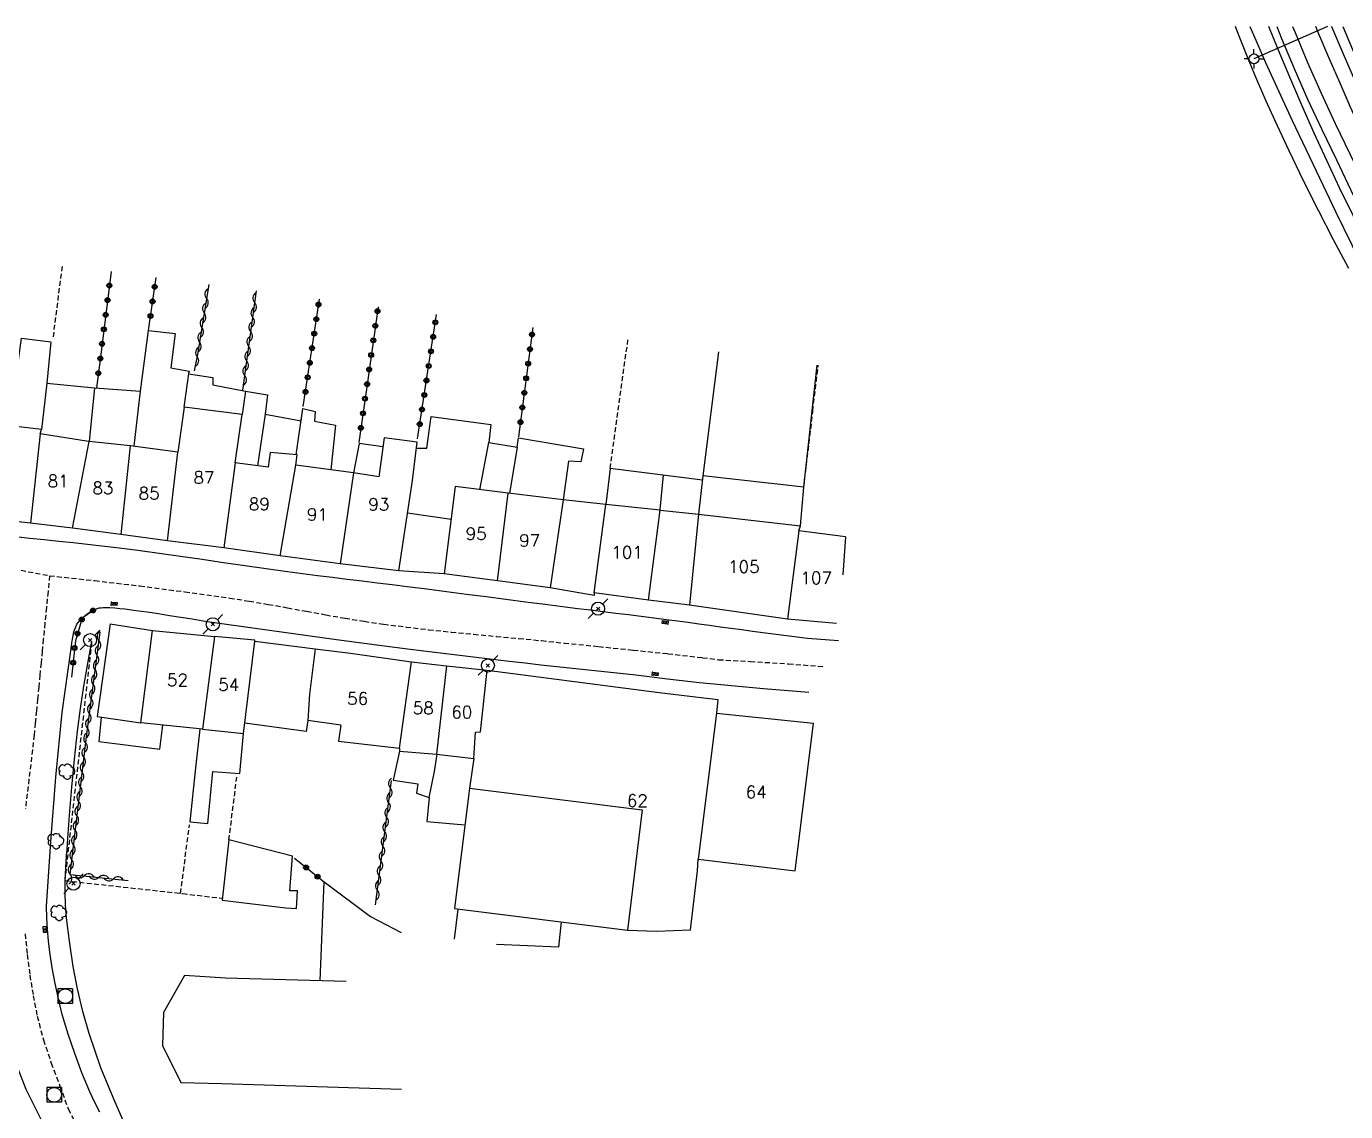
# Model space of a CAD drawing. Header units: millimetres. Extents: x 146997 to 148001, y 141998 to 143001.
# Drawn here: x 147506.7 to 147641.2, y 142889.4 to 143000 of the extents above; entities that cross this region are included whole.
import ezdxf
from ezdxf.enums import TextEntityAlignment as Align

# ---------------------------------------------------------------- set-up
doc = ezdxf.new("R2010")
doc.units = ezdxf.units.MM
doc.linetypes.add('DASHED', pattern=[0.75, 0.5, -0.25])
doc.layers.get('0').update_dxf_attribs({"linetype": 'CONTINUOUS'})
for name, color, linetype in [('W0001', 6, 'DASHED'), ('W0008', 7, 'CONTINUOUS'), ('W0014', 7, 'CONTINUOUS'), ('W0101', 7, 'CONTINUOUS'), ('W0104', 1, 'CONTINUOUS'), ('W0112', 1, 'DASHED'), ('W0211', 2, 'CONTINUOUS'), ('W0214', 2, 'CONTINUOUS'), ('W0300', 7, 'CONTINUOUS'), ('W0310', 3, 'CONTINUOUS'), ('W0323', 7, 'CONTINUOUS'), ('W0401', 7, 'CONTINUOUS'), ('W0420', 7, 'CONTINUOUS'), ('W0473', 7, 'CONTINUOUS'), ('W0610', 7, 'CONTINUOUS'), ('W0611', 7, 'CONTINUOUS'), ('W0700', 7, 'CONTINUOUS'), ('W0991', 7, 'CONTINUOUS'), ('W1102', 7, 'CONTINUOUS')]:
    doc.layers.add(name, color=color, linetype=linetype)
doc.styles.get("Standard").update_dxf_attribs({"font": 'romans.shx', "width": 0.85})

# ---------------------------------------------------------------- blocks, each defined once
blk = doc.blocks.new('T610')
for p, q in [((-0.500001, 0), (-1.000002, 0)), ((0, 0.500001), (0, 1.000002)), ((0.500001, 0), (1.000002, 0)), ((0, -0.500001), (0, -1.000002))]:
    blk.add_line(p, q)
blk.add_ellipse((0, 0), major_axis=(-0.353554, 0.353554), ratio=1, start_param=3.926990817, end_param=10.2101761242)
blk = doc.blocks.new('T473')
for p, q in [((-0.166667, 0.166667), (0.166667, -0.166667)), ((-0.166667, -0.166667), (0.166667, 0.166667)), ((0.500001, 0.500001), (1.000002, 1.000002)), ((-1.000002, -1.000002), (-0.500001, -0.500001))]:
    blk.add_line(p, q)
blk.add_ellipse((0, 0), major_axis=(0.471405, 0.471405), ratio=1, start_param=5.4977871438, end_param=11.780972451)
blk = doc.blocks.new('T401')
for p, q in [((-0.3, 0.3), (0, 0.3)), ((-0.3, -0.25), (-0.3, 0.3)), ((-0.3, 0.15), (0, 0.15)), ((-0.3, 0), (0, 0)), ((0, 0.3), (0, -0.25)), ((-0.3, -0.15), (0, -0.15)), ((-0.3, -0.25), (-0.3, -0.3)), ((-0.3, -0.3), (0, -0.3)), ((0, -0.3), (0, -0.25))]:
    blk.add_line(p, q)
blk = doc.blocks.new('T420')
for p, q in [((0.75, 0.75), (-0.75, 0.75)), ((-0.75, 0.75), (-0.75, -0.75)), ((0.75, 0.75), (0.75, -0.75)), ((0.75, -0.75), (-0.75, -0.75))]:
    blk.add_line(p, q)
blk.add_ellipse((0, 0), major_axis=(-0.53, 0.53), ratio=1, start_param=3.926991, end_param=10.210176)
blk = doc.blocks.new('T300')
for p, q in [((-0.8, 0.51), (-0.86, 0.34)), ((-0.86, 0.34), (-0.86, 0.17)), ((-0.86, 0.17), (-0.74, 0.06)), ((-0.69, 0.63), (-0.8, 0.51)), ((-0.8, -0.06), (-0.74, 0.06)), ((-0.74, 0.06), (-0.69, 0.11)), ((-0.57, 0.69), (-0.69, 0.63)), ((-0.46, 0.69), (-0.57, 0.69)), ((-0.29, 0.63), (-0.46, 0.69)), ((-0.29, 0.63), (-0.17, 0.74)), ((-0.23, 0.57), (-0.29, 0.63)), ((-0.17, 0.74), (-0.06, 0.8)), ((-0.06, 0.8), (0.06, 0.8)), ((0.06, 0.8), (0.23, 0.74)), ((0.23, 0.74), (0.34, 0.63)), ((0.34, 0.63), (0.4, 0.51)), ((0.46, 0.46), (0.34, 0.46)), ((0.4, 0.51), (0.4, 0.46)), ((0.57, 0.4), (0.46, 0.46)), ((0.57, 0.4), (0.69, 0.29)), ((0.69, 0.29), (0.74, 0.17)), ((0.74, 0.06), (0.69, -0.17)), ((0.74, 0.17), (0.74, 0.06)), ((-0.8, -0.17), (-0.8, -0.06)), ((-0.8, -0.23), (-0.8, -0.17)), ((-0.74, -0.34), (-0.8, -0.23)), ((-0.69, -0.4), (-0.74, -0.34)), ((-0.51, -0.46), (-0.69, -0.4)), ((-0.4, -0.46), (-0.51, -0.46)), ((-0.4, -0.46), (-0.34, -0.46)), ((-0.34, -0.46), (-0.34, -0.4)), ((-0.34, -0.51), (-0.34, -0.46)), ((-0.29, -0.63), (-0.34, -0.51)), ((-0.17, -0.74), (-0.29, -0.63)), ((-0.06, -0.8), (-0.17, -0.74)), ((0.06, -0.8), (-0.06, -0.8)), ((0.17, -0.74), (0.06, -0.8)), ((0.23, -0.69), (0.17, -0.74)), ((0.29, -0.46), (0.23, -0.46)), ((0.29, -0.63), (0.23, -0.69)), ((0.46, -0.4), (0.29, -0.46)), ((0.34, -0.51), (0.29, -0.63)), ((0.34, -0.51), (0.34, -0.46)), ((0.57, -0.34), (0.46, -0.4)), ((0.63, -0.29), (0.57, -0.34)), ((0.69, -0.17), (0.63, -0.29))]:
    blk.add_line(p, q)
blk = doc.blocks.new('t323o')
at = {"color": 0, "linetype": 'Continuous'}
for radius in [0.25, 0.15]:
    blk.add_circle((0, 0), radius, dxfattribs=at)
blk = doc.blocks.new('t310o')
at = {"color": 0, "linetype": 'Continuous'}
for centre, start, end in [((-0.5, 0.38), 216.8699, 323.1304), ((0.5, -0.37), 36.8699, 143.1303)]:
    blk.add_arc(centre, 0.625, start, end, dxfattribs=at)

msp = doc.modelspace()

# ---------------------------------------------------------------- linework, layer by layer
at = {"layer": 'W0001'}
for points in [[(147505.39, 142944.69), (147509.04, 142944)], [(147509.04, 142944), (147508.88, 142942.38), (147508.72, 142940.76), (147508.56, 142939.15), (147508.4, 142937.53), (147508.28, 142936.31), (147508.17, 142935.09), (147508.05, 142933.87), (147507.93, 142932.65), (147507.82, 142931.43), (147507.7, 142930.21), (147507.58, 142928.98), (147507.46, 142927.76), (147507.3, 142926.26), (147507.12, 142924.76), (147506.94, 142923.25), (147506.75, 142921.75), (147506.58, 142920.25)], [(147509.04, 142944), (147513.64, 142943.5), (147518.24, 142942.96), (147522.83, 142942.36), (147527.41, 142941.72), (147529.38, 142941.41), (147531.34, 142941.08), (147533.29, 142940.73), (147535.25, 142940.37), (147537.2, 142940.01), (147539.16, 142939.67), (147541.12, 142939.35), (147543.09, 142939.07), (147545.38, 142938.77), (147547.68, 142938.5), (147549.98, 142938.26), (147552.28, 142938.03), (147554.58, 142937.82), (147556.89, 142937.6), (147559.19, 142937.38), (147561.49, 142937.14), (147565.02, 142936.78), (147568.55, 142936.42), (147572.08, 142936.05), (147575.61, 142935.64), (147577.24, 142935.44), (147580.48, 142935.26), (147580.48, 142935.26), (147580.48, 142935.26), (147584.37, 142935.02), (147587.95, 142934.74), (147587.95, 142934.74)], [(147506.54, 142907.48), (147506.76, 142905.38), (147507.03, 142903.27), (147507.37, 142901.18), (147507.78, 142899.1), (147508.41, 142896.68), (147509.21, 142894.32), (147510.09, 142891.98), (147510.93, 142889.65), (147512.06, 142887.49)]]:
    msp.add_lwpolyline(points, dxfattribs=at)
at = {"layer": 'W0008'}
msp.add_lwpolyline([(147502.69, 142910.48), (147502.72, 142909.5), (147502.78, 142908.51), (147502.86, 142907.53), (147502.96, 142906.55), (147503.16, 142905.04), (147503.39, 142903.53), (147503.66, 142902.03), (147503.96, 142900.53), (147504.25, 142899.13), (147504.56, 142897.74), (147504.91, 142896.35), (147505.33, 142894.98), (147506.62, 142891.66), (147508.22, 142888.46), (147509.92, 142885.34), (147511.57, 142882.21)], dxfattribs=at)
at = {"layer": 'W0014'}
for points in [[(147589.47, 142937.36), (147589.47, 142937.36), (147586.32, 142937.59), (147584.45, 142937.83), (147582.57, 142938.08), (147580.7, 142938.33), (147579.6, 142938.47), (147578.51, 142938.62), (147577.41, 142938.77), (147576.32, 142938.92), (147575.23, 142939.07), (147574.13, 142939.22), (147573.04, 142939.37), (147571.94, 142939.51), (147570.65, 142939.68), (147569.35, 142939.84), (147568.06, 142940), (147566.76, 142940.16), (147565.47, 142940.32), (147564.18, 142940.48), (147562.88, 142940.64), (147561.59, 142940.8), (147559.57, 142941.06), (147557.56, 142941.32), (147555.55, 142941.58), (147553.54, 142941.84), (147551.53, 142942.1), (147549.51, 142942.36), (147547.5, 142942.62), (147545.49, 142942.87), (147543.97, 142943.07), (147542.44, 142943.25), (147540.92, 142943.44), (147539.39, 142943.62), (147537.87, 142943.81), (147536.34, 142944), (147534.82, 142944.19), (147533.3, 142944.39), (147531.12, 142944.69), (147528.94, 142945), (147526.76, 142945.32), (147524.58, 142945.64), (147522.4, 142945.95), (147520.22, 142946.26), (147518.04, 142946.56), (147515.85, 142946.85), (147514.38, 142947.02), (147512.91, 142947.19), (147511.44, 142947.34), (147509.97, 142947.5), (147508.49, 142947.65), (147507.02, 142947.8), (147505.55, 142947.96)], [(147508.72, 142910.3), (147509.17, 142916.88), (147509.68, 142923.47), (147510.34, 142930.04), (147511.24, 142936.59), (147511.32, 142937.15), (147511.4, 142937.71), (147511.51, 142938.27), (147511.7, 142938.8), (147511.82, 142939.05), (147511.98, 142939.27), (147512.16, 142939.48), (147512.36, 142939.67), (147512.71, 142939.97), (147513.08, 142940.24), (147513.48, 142940.48), (147513.9, 142940.66), (147514.1, 142940.72), (147514.29, 142940.74), (147514.49, 142940.76), (147514.68, 142940.76), (147515.19, 142940.76), (147515.69, 142940.72), (147516.19, 142940.67), (147516.7, 142940.61), (147517.84, 142940.47), (147518.99, 142940.31), (147520.13, 142940.14), (147521.28, 142939.96), (147522.42, 142939.77), (147523.56, 142939.59), (147524.7, 142939.41), (147525.84, 142939.24), (147529.99, 142938.65), (147534.13, 142938.07), (147538.28, 142937.51), (147542.42, 142936.96), (147545.79, 142936.52), (147549.16, 142936.1), (147552.54, 142935.69), (147555.91, 142935.29), (147557.52, 142935.11), (147559.13, 142934.93), (147560.75, 142934.76), (147562.36, 142934.59), (147563.97, 142934.42), (147565.59, 142934.25), (147567.2, 142934.07), (147568.81, 142933.89), (147572.05, 142933.5), (147575.29, 142933.11), (147575.29, 142933.11), (147581.81, 142932.49), (147581.81, 142932.49), (147586.43, 142932.12), (147586.43, 142932.12), (147586.43, 142932.12)], [(147511.1, 142906.5), (147510.93, 142907.8), (147510.78, 142909.11), (147510.67, 142910.42), (147510.62, 142911.74), (147510.62, 142912.36), (147510.64, 142912.99), (147510.66, 142913.61), (147510.69, 142914.23), (147510.73, 142914.86), (147510.78, 142915.48), (147510.82, 142916.1), (147510.86, 142916.72), (147511.07, 142919.58), (147511.3, 142922.45), (147511.57, 142925.31), (147511.89, 142928.16), (147512.2, 142930.46), (147512.54, 142932.75), (147512.93, 142935.04), (147513.35, 142937.32)], [(147514.15, 142889.32), (147513.63, 142890.35), (147513.15, 142891.4), (147512.34, 142893.33), (147511.6, 142895.29), (147510.93, 142897.27), (147510.34, 142899.28), (147509.94, 142900.85), (147509.6, 142902.43), (147509.32, 142904.02), (147509.08, 142905.61), (147508.94, 142906.78), (147508.83, 142907.95), (147508.76, 142909.12), (147508.72, 142910.3)], [(147517.2, 142887.01), (147515.68, 142890.39), (147514.28, 142893.82), (147513.07, 142897.33), (147512.42, 142899.58), (147511.87, 142901.87), (147511.43, 142904.17), (147511.1, 142906.5)]]:
    msp.add_lwpolyline(points, dxfattribs=at)
at = {"layer": 'W0101'}
for points in [[(147527.96, 142955.52), (147528.67, 142960.43), (147522.77, 142961.19), (147522.12, 142956.59)], [(147508.08, 142958.46), (147508.2, 142958.89), (147502.43, 142959.59)], [(147513.06, 142957.68), (147512.8, 142957.71), (147508.08, 142958.46)], [(147517.26, 142957.25), (147513.06, 142957.68)], [(147544.64, 142944.49), (147546.03, 142953.71), (147546.5, 142957.6), (147543.14, 142958.06), (147542.6, 142954.08), (147540.03, 142954.49)], [(147522.12, 142956.59), (147517.26, 142957.25)], [(147534.16, 142955.27), (147534.29, 142956.32), (147531.53, 142956.55), (147531.31, 142955.06), (147527.96, 142955.52)], [(147540.03, 142954.49), (147534.16, 142955.27)], [(147555.79, 142952.41), (147550.4, 142953.08), (147549.26, 142944.2)], [(147561.39, 142951.72), (147555.79, 142952.41)], [(147561.39, 142951.72), (147560.08, 142942.75)], [(147564.56, 142942.26), (147565.74, 142951.26)], [(147570.09, 142941.5), (147571.3, 142950.68), (147565.74, 142951.26)], [(147507.11, 142949.37), (147501.14, 142950.01)], [(147575.21, 142950.29), (147574.29, 142941.01)], [(147575.21, 142950.29), (147585.59, 142949.1)], [(147511.36, 142948.84), (147507.11, 142949.37)], [(147516.29, 142948.2), (147511.36, 142948.84)], [(147585.43, 142948.57), (147585.59, 142949.1)], [(147590.2, 142947.98), (147585.43, 142948.57)], [(147521.06, 142947.57), (147516.29, 142948.2)], [(147526.8, 142946.83), (147521.06, 142947.57)], [(147532.54, 142946.04), (147526.8, 142946.83)], [(147538.68, 142945.22), (147532.54, 142946.04)], [(147544.64, 142944.49), (147538.68, 142945.22)], [(147554.69, 142943.48), (147549.26, 142944.2)], [(147560.08, 142942.75), (147554.69, 142943.48)], [(147570.09, 142941.5), (147564.56, 142942.26)], [(147584.26, 142939.57), (147574.29, 142941.01)], [(147589.28, 142939.12), (147584.26, 142939.57)], [(147524.64, 142928.36), (147518.33, 142928.99), (147519.54, 142938.43), (147525.84, 142937.8)], [(147524.64, 142928.36), (147528.8, 142927.93), (147529.96, 142937.32), (147529.97, 142937.43), (147525.84, 142937.8)], [(147536.12, 142936.54), (147535.53, 142931.94), (147535.38, 142929.24)], [(147536.12, 142936.54), (147539.73, 142936.12), (147545.93, 142935.22)], [(147545.93, 142935.22), (147549.5, 142934.82)], [(147549.5, 142934.82), (147553.64, 142934.36)], [(147553.64, 142934.36), (147571.19, 142932.08), (147577.17, 142931.37), (147577.04, 142929.99)], [(147577.04, 142929.99), (147586.92, 142928.96)], [(147538.72, 142928.77), (147535.38, 142929.24)], [(147538.72, 142928.77), (147538.49, 142927.14), (147544.7, 142926.41)], [(147575.15, 142915.12), (147585.06, 142913.9), (147586.92, 142928.96)], [(147544.7, 142926.41), (147544.72, 142926.12), (147548.47, 142925.81)], [(147548.47, 142925.81), (147552.28, 142925.37)], [(147552.28, 142925.37), (147551.86, 142922.34), (147569.47, 142920.14), (147567.96, 142907.87), (147570.91, 142907.78), (147574.39, 142907.9), (147575.1, 142913.93), (147575.15, 142915.12)], [(147539.27, 142902.64), (147526.97, 142902.98), (147522.79, 142903.24), (147520.66, 142899.48), (147520.55, 142896.1), (147522.43, 142892.34), (147526.59, 142892.24), (147544.93, 142891.66)]]:
    msp.add_lwpolyline(points, dxfattribs=at)
at = {"layer": 'W0104'}
for points in [[(147504.65, 142959.33), (147505.38, 142965.48), (147505.81, 142965.45), (147506.17, 142968.21), (147509.16, 142967.83), (147508.77, 142963.64), (147513.63, 142963.15), (147518.3, 142962.8), (147519.13, 142968.99), (147521.83, 142968.7), (147521.4, 142965.19), (147523.26, 142964.84), (147523.19, 142964.57), (147525.67, 142964.21), (147525.69, 142963.47), (147529.02, 142962.81), (147531.25, 142962.43), (147531.02, 142960.46), (147534.69, 142959.8), (147534.87, 142961.03), (147536.13, 142960.74), (147536.04, 142959.76), (147538.18, 142959.34), (147537.71, 142954.81)], [(147577.25, 142966.81), (147575.64, 142954.19)], [(147522.77, 142961.19), (147523.26, 142964.84)], [(147585.93, 142953.01), (147587.31, 142965.48)], [(147508.77, 142963.64), (147508.2, 142958.89)], [(147513.63, 142963.15), (147513.06, 142957.68)], [(147517.65, 142957.19), (147518.3, 142962.8)], [(147529.02, 142962.81), (147528.67, 142960.43)], [(147531.02, 142960.46), (147530.25, 142955.19)], [(147534.18, 142956.33), (147534.87, 142961.03)], [(147546.43, 142956.99), (147547.49, 142957), (147547.94, 142960.22), (147554.04, 142959.42), (147553.81, 142957.59), (147556.72, 142957.1), (147556.72, 142957.12), (147556.86, 142958.05), (147563.47, 142956.92), (147563.2, 142955.6), (147561.94, 142955.69), (147561.39, 142951.72)], [(147543.02, 142957.14), (147540.59, 142957.49), (147540.03, 142954.49)], [(147552.89, 142952.77), (147553.81, 142957.59)], [(147556.72, 142957.1), (147555.92, 142952.39)], [(147575.6, 142953.74), (147566.19, 142954.93), (147565.74, 142951.26)], [(147571.27, 142950.41), (147571.64, 142954.24)], [(147585.59, 142949.1), (147585.93, 142953.01), (147575.64, 142954.19), (147575.21, 142950.29)], [(147565.74, 142951.26), (147561.39, 142951.72)], [(147549.97, 142949.72), (147545.52, 142950.37)], [(147571.3, 142950.68), (147575.21, 142950.29)], [(147549.26, 142944.2), (147544.64, 142944.49)], [(147564.56, 142942.26), (147564.56, 142941.99), (147560.08, 142942.75)], [(147574.29, 142941.01), (147570.09, 142941.5)], [(147515.21, 142939.08), (147513.88, 142929.64), (147518.33, 142928.99)], [(147515.21, 142939.08), (147519.54, 142938.43)], [(147529.96, 142937.32), (147536.12, 142936.54)], [(147514.29, 142929.58), (147514.05, 142927.09), (147520.29, 142926.31), (147520.59, 142928.76)], [(147524.37, 142928.36), (147523.91, 142924.43), (147523.35, 142918.91), (147525.16, 142918.75), (147525.69, 142924.05), (147528.45, 142923.83), (147528.8, 142927.93)], [(147535.38, 142929.24), (147535.19, 142928.12), (147528.93, 142928.98)], [(147544.72, 142926.12), (147544.08, 142923.17), (147546.6, 142922.78), (147546.46, 142921.83), (147547.73, 142921.4), (147547.49, 142918.96), (147551.39, 142918.62)], [(147547.73, 142921.4), (147548.27, 142924.04), (147548.56, 142925.8)], [(147551.86, 142922.34), (147551.79, 142921.79), (147550.33, 142910.07), (147567.96, 142907.87)], [(147536.63, 142902.71), (147537.03, 142912.78), (147541.75, 142909.27), (147544.87, 142907.64)], [(147550.33, 142906.94), (147550.71, 142910.02)], [(147561.21, 142908.71), (147560.93, 142906.15), (147554.61, 142906.4)]]:
    msp.add_lwpolyline(points, dxfattribs=at)
msp.add_lwpolyline([(147527.32, 142917.06), (147526.64, 142910.93), (147533.12, 142910.14), (147534.23, 142910.06), (147534.3, 142911.89), (147533.52, 142911.89), (147533.81, 142915.42)], close=True, dxfattribs=at)
at = {"layer": 'W0112'}
for points in [[(147509.43, 142968.34), (147510.36, 142975.68)], [(147566.19, 142954.93), (147568.01, 142968.04)], [(147585.93, 142953.01), (147586.85, 142960.69), (147586.84, 142960.8), (147587.41, 142965.46)], [(147513.32, 142937.19), (147510.59, 142912.92)], [(147527.32, 142917.06), (147528.13, 142923.48)], [(147522.4, 142911.62), (147523.3, 142918.6)], [(147510.59, 142912.92), (147522.61, 142911.6), (147526.6, 142911.12)]]:
    msp.add_lwpolyline(points, dxfattribs=at)
at = {"layer": 'W0211'}
for points in [[(147641.51, 142975.32), (147640.71, 142976.77), (147639.94, 142978.23), (147638.4, 142981.24), (147636.89, 142984.27), (147635.42, 142987.31), (147633.99, 142990.38), (147633.08, 142992.39), (147632.2, 142994.42), (147631.34, 142996.45), (147630.52, 142998.5), (147630.03, 142999.8), (147629.96, 143000)], [(147662.68, 142943.55), (147661.46, 142945.36), (147659.83, 142947.73), (147658.24, 142950.12), (147656.71, 142952.55), (147655.34, 142954.88), (147654.03, 142957.25), (147652.75, 142959.64), (147651.48, 142962.03), (147649.77, 142965.27), (147648.09, 142968.51), (147646.42, 142971.77), (147644.77, 142975.04), (147643.36, 142977.84), (147641.96, 142980.65), (147640.58, 142983.48), (147639.24, 142986.32), (147637.96, 142989.13), (147636.71, 142991.97), (147635.49, 142994.81), (147634.3, 142997.66), (147633.34, 143000)], [(147640.89, 143000), (147641.88, 142997.64), (147643.31, 142994.37), (147644.79, 142991.12), (147646.3, 142987.88), (147647.83, 142984.66), (147649.74, 142980.71), (147651.67, 142976.76), (147653.65, 142972.84), (147655.69, 142968.95), (147657.56, 142965.51), (147659.48, 142962.1), (147661.44, 142958.71), (147663.44, 142955.34), (147665.47, 142951.95), (147667.53, 142948.59), (147668.32, 142947.34)]]:
    msp.add_lwpolyline(points, dxfattribs=at)
at = {"layer": 'W0214'}
msp.add_lwpolyline([(147631.42, 143000), (147631.78, 142999.15), (147633.02, 142996.32), (147634.35, 142993.36), (147635.72, 142990.42), (147637.11, 142987.49), (147638.51, 142984.56), (147640.15, 142981.14), (147641.8, 142977.73), (147643.47, 142974.32), (147645.18, 142970.94), (147646.87, 142967.67), (147648.58, 142964.41), (147650.33, 142961.17), (147652.1, 142957.95), (147653.92, 142954.73), (147655.77, 142951.52), (147657.64, 142948.33), (147659.56, 142945.16), (147661.17, 142942.54)], dxfattribs=at)
at = {"layer": 'W0310'}
for points in [[(147525.27, 142973.7), (147524.12, 142966.56), (147523.79, 142964.87)], [(147528.73, 142962.92), (147530.13, 142973.05)], [(147514.18, 142938.23), (147512.77, 142927.59), (147511.1, 142913.55), (147517.05, 142912.94)], [(147543.88, 142923.13), (147542.25, 142910.45)]]:
    msp.add_lwpolyline(points, dxfattribs=at)
at = {"layer": 'W0323'}
for points in [[(147515.31, 142975.02), (147514.23, 142966.29), (147513.82, 142963.16)], [(147519.13, 142968.99), (147519.89, 142974.41)], [(147534.9, 142961.26), (147536.55, 142972.2)], [(147542.53, 142971.41), (147541.3, 142962.79), (147540.57, 142957.59)], [(147546.55, 142957.97), (147548.5, 142970.62)], [(147558.31, 142969.32), (147556.85, 142958.17)], [(147513.54, 142940.5), (147512.36, 142939.67), (147511.67, 142937.36), (147511.29, 142933.65)], [(147534.02, 142915.2), (147537.03, 142912.78)]]:
    msp.add_lwpolyline(points, dxfattribs=at)
at = {"layer": 'W0611'}
msp.add_lwpolyline([(147639.33, 143000), (147631.82, 142996.69)], dxfattribs=at)
at = {"layer": 'W0700'}
for points in [[(147634.15, 143000), (147634.63, 142998.78), (147635.92, 142995.71), (147637.3, 142992.58), (147638.75, 142989.48), (147640.23, 142986.39), (147641.71, 142983.3), (147642.82, 142980.98), (147643.94, 142978.67), (147645.08, 142976.36), (147646.23, 142974.07), (147647.71, 142971.16), (147649.21, 142968.27), (147650.74, 142965.39), (147652.31, 142962.53), (147653.91, 142959.72), (147655.55, 142956.94), (147657.21, 142954.17), (147658.9, 142951.41), (147660.92, 142948.18), (147662.97, 142944.96), (147663.52, 142944.12)], [(147635.76, 143000), (147636.02, 142999.36), (147637.29, 142996.31), (147638.68, 142993.19), (147640.12, 142990.1), (147641.59, 142987.02), (147643.06, 142983.95), (147644.17, 142981.64), (147645.29, 142979.33), (147646.42, 142977.04), (147647.57, 142974.75), (147649.05, 142971.86), (147650.54, 142968.98), (147652.06, 142966.11), (147653.62, 142963.26), (147655.21, 142960.47), (147656.84, 142957.7), (147658.5, 142954.94), (147660.18, 142952.2), (147662.19, 142948.98), (147664.23, 142945.78), (147664.77, 142944.95)], [(147666.5, 142946.11), (147665.8, 142947.19), (147664.23, 142949.65), (147662.67, 142952.11), (147661.14, 142954.59), (147659.64, 142957.09), (147658.23, 142959.54), (147656.86, 142962.01), (147655.51, 142964.48), (147654.15, 142966.96), (147652.94, 142969.16), (147651.72, 142971.36), (147650.52, 142973.57), (147649.35, 142975.79), (147647.92, 142978.61), (147646.52, 142981.44), (147645.16, 142984.29), (147643.81, 142987.14), (147642.72, 142989.49), (147641.65, 142991.84), (147640.6, 142994.21), (147639.57, 142996.58), (147638.39, 142999.38), (147638.14, 143000)], [(147667.74, 142946.95), (147667.06, 142948), (147665.5, 142950.45), (147663.95, 142952.9), (147662.42, 142955.36), (147660.93, 142957.85), (147659.53, 142960.29), (147658.16, 142962.75), (147656.82, 142965.22), (147655.47, 142967.68), (147654.26, 142969.87), (147653.05, 142972.06), (147651.85, 142974.26), (147650.68, 142976.48), (147649.26, 142979.28), (147647.87, 142982.1), (147646.51, 142984.94), (147645.17, 142987.78), (147644.08, 142990.11), (147643.02, 142992.46), (147641.97, 142994.81), (147640.95, 142997.17), (147639.78, 142999.96), (147639.76, 143000)]]:
    msp.add_lwpolyline(points, dxfattribs=at)
at = {"layer": 'W1102'}
for points in [[(147508.08, 142958.46), (147507.11, 142949.37)], [(147511.36, 142948.84), (147513.06, 142957.68)], [(147517.26, 142957.25), (147516.29, 142948.2)], [(147521.06, 142947.57), (147522.12, 142956.59)], [(147527.96, 142955.52), (147526.8, 142946.83)], [(147532.54, 142946.04), (147534.16, 142955.27)], [(147540.03, 142954.49), (147538.68, 142945.22)], [(147554.69, 142943.48), (147555.79, 142952.41)], [(147585.43, 142948.57), (147584.26, 142939.57)], [(147590.2, 142947.98), (147589.91, 142944.08)], [(147525.84, 142937.8), (147524.64, 142928.36)], [(147544.7, 142926.41), (147545.93, 142935.22)], [(147549.5, 142934.82), (147548.47, 142925.81)], [(147552.28, 142925.37), (147552.47, 142928.06), (147552.97, 142928.09), (147553.64, 142934.36)], [(147577.04, 142929.99), (147575.15, 142915.12)]]:
    msp.add_lwpolyline(points, dxfattribs=at)

# ---------------------------------------------------------------- block references
at = {"layer": 'W0300'}
for p in [(147510.85, 142924.02), (147509.72, 142916.93), (147510.02, 142909.61)]:
    msp.add_blockref('T300', p, dxfattribs=at)
at = {"layer": 'W0310'}
for p, rotation in [((147525.04, 142972.26), 260.8862871812042), ((147529.96, 142971.84), 82.10461788061556), ((147524.8, 142970.78), 260.8862871812042), ((147529.76, 142970.35), 82.10461788061556), ((147524.56, 142969.3), 260.8862871812042), ((147529.55, 142968.87), 82.10461788061556), ((147524.32, 142967.82), 260.8862871812042), ((147529.34, 142967.38), 82.10461788061556), ((147524.08, 142966.34), 258.7946694718834), ((147529.14, 142965.89), 82.10461788061556), ((147528.93, 142964.41), 82.10461788061556), ((147514.07, 142937.38), 262.4318251050149), ((147513.87, 142935.89), 262.4318251050149), ((147513.68, 142934.41), 262.4318251050149), ((147513.48, 142932.92), 262.4318251050149), ((147513.28, 142931.43), 262.4318251050149), ((147513.08, 142929.95), 262.4318251050149), ((147512.89, 142928.46), 262.4318251050149), ((147512.7, 142926.97), 263.227211485209), ((147512.52, 142925.48), 263.227211485209), ((147512.34, 142923.99), 263.227211485209), ((147512.17, 142922.5), 263.227211485209), ((147543.78, 142922.36), 262.648051034143), ((147511.99, 142921.01), 263.227211485209), ((147543.59, 142920.87), 262.648051034143), ((147511.81, 142919.52), 263.227211485209), ((147543.4, 142919.38), 262.648051034143), ((147511.64, 142918.03), 263.227211485209), ((147543.21, 142917.89), 262.648051034143), ((147511.46, 142916.55), 263.227211485209), ((147543.02, 142916.41), 262.648051034143), ((147511.28, 142915.06), 263.227211485209), ((147542.82, 142914.92), 262.648051034143), ((147511.11, 142913.57), 263.227211485209), ((147512.58, 142913.4), 354.1759915412576), ((147514.07, 142913.25), 354.1759915412576), ((147515.56, 142913.09), 354.1759915412576), ((147542.63, 142913.43), 262.648051034143), ((147542.44, 142911.94), 262.648051034143)]:
    msp.add_blockref('t310o', p, dxfattribs=dict(at, rotation=rotation))
at = {"layer": 'W0323'}
for p, rotation in [((147515.13, 142973.58), 262.9123599532331), ((147519.75, 142973.44), 82.02089539978842), ((147514.95, 142972.09), 262.9123599532331), ((147519.54, 142971.96), 82.02089539978842), ((147536.46, 142971.64), 81.44669757960843), ((147542.47, 142970.96), 261.8909661426325), ((147514.76, 142970.6), 262.9123599532331), ((147519.33, 142970.47), 82.02089539978842), ((147536.24, 142970.15), 81.44669757960843), ((147542.25, 142969.47), 261.8909661426325), ((147548.37, 142969.83), 81.27517247024137), ((147514.58, 142969.12), 262.9123599532331), ((147536.02, 142968.67), 81.44669757960843), ((147548.15, 142968.35), 81.27517247024137), ((147558.22, 142968.59), 262.5508296775757), ((147514.39, 142967.63), 262.9123599532331), ((147535.8, 142967.19), 81.44669757960843), ((147542.04, 142967.99), 261.8909661426325), ((147547.92, 142966.87), 81.27517247024137), ((147558.02, 142967.1), 262.5508296775757), ((147514.21, 142966.14), 262.6249623766329), ((147535.57, 142965.7), 81.44669757960843), ((147541.83, 142966.5), 261.8909661426325), ((147557.83, 142965.61), 262.5508296775757), ((147514.01, 142964.65), 262.6249623766329), ((147535.35, 142964.22), 81.44669757960843), ((147541.62, 142965.02), 261.8909661426325), ((147547.69, 142965.38), 81.27517247024137), ((147557.63, 142964.12), 262.5508296775757), ((147535.13, 142962.74), 81.44669757960843), ((147541.41, 142963.53), 261.8909661426325), ((147547.46, 142963.9), 81.27517247024137), ((147541.2, 142962.05), 261.9795559843396), ((147547.24, 142962.42), 81.27517247024137), ((147557.44, 142962.64), 262.5508296775757), ((147540.99, 142960.56), 261.9795559843396), ((147547.01, 142960.94), 81.27517247024137), ((147557.24, 142961.15), 262.5508296775757), ((147540.78, 142959.08), 261.9795559843396), ((147546.78, 142959.45), 81.27517247024137), ((147557.05, 142959.66), 262.5508296775757), ((147513.47, 142940.45), 215.1480107052837), ((147512.32, 142939.53), 253.2836722669997), ((147511.89, 142938.1), 253.2836722669997), ((147511.59, 142936.63), 264.1992303158615), ((147511.44, 142935.14), 264.1992303158615), ((147535.19, 142914.26), 321.3286060744874), ((147536.36, 142913.32), 321.3286060744874)]:
    msp.add_blockref('t323o', p, dxfattribs=dict(at, rotation=rotation))
at = {"layer": 'W0401'}
for p, rotation in [((147515.6, 142940.98), 265.0379743465343), ((147571.83, 142939.39), 82.60825931394015), ((147570.75, 142933.83), 263.2218133858495), ((147508.71, 142907.96), 4.390080410734695)]:
    msp.add_blockref('T401', p, dxfattribs=dict(at, rotation=rotation))
at = {"layer": 'W0420'}
for p in [(147510.64, 142901.14), (147509.51, 142891.08)]:
    msp.add_blockref('T420', p, dxfattribs=at)
at = {"layer": 'W0473'}
for p in [(147564.96, 142940.64), (147525.68, 142939.05), (147513.17, 142937.44), (147553.73, 142934.85), (147511.48, 142912.61)]:
    msp.add_blockref('T473', p, dxfattribs=at)
at = {"layer": 'W0610'}
msp.add_blockref('T610', (147631.82, 142996.69), dxfattribs=at)

# ---------------------------------------------------------------- texts
at = {"layer": 'W0991'}
for s, p in [('81', (147509.92, 142953.65)), ('87', (147524.79, 142954.01)), ('83', (147514.48, 142952.94)), ('85', (147519.19, 142952.41)), ('89', (147530.43, 142951.3)), ('93', (147542.61, 142951.27)), ('91', (147536.34, 142950.24)), ('95', (147552.53, 142948.28)), ('97', (147557.99, 142947.59)), ('101', (147567.92, 142946.39)), ('105', (147579.82, 142944.93)), ('107', (147587.2, 142943.78)), ('52', (147522.08, 142933.38)), ('54', (147527.31, 142932.89)), ('56', (147540.45, 142931.48)), ('58', (147547.14, 142930.52)), ('60', (147551.07, 142930.09)), ('62', (147568.97, 142921.07)), ('64', (147581.08, 142921.95))]:
    msp.add_text(s, height=1.25, dxfattribs=at).set_placement(p, align=Align.MIDDLE_CENTER)

doc.saveas('drawing.dxf')
